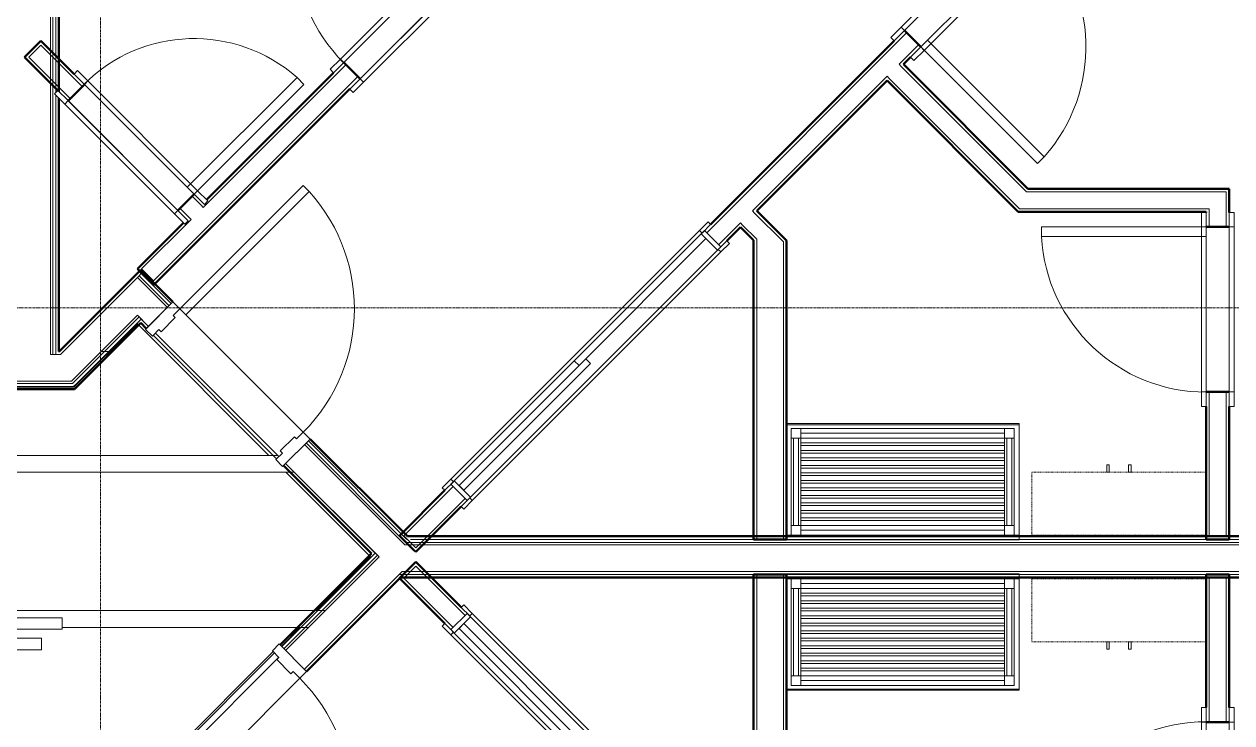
# Model space of a CAD drawing. Header units: inches. Extents: x -4235 to -464, y 9767 to 12359.
# Drawn here: x -2516 to -2267, y 10381.6 to 10525.7 of the extents above; entities that cross this region are included whole.
import ezdxf

# ---------------------------------------------------------------- set-up
doc = ezdxf.new("R2010")
doc.units = ezdxf.units.IN
doc.header["$MEASUREMENT"] = 0
doc.linetypes.add('Dash', pattern=[0.25, 0.125, -0.125])
doc.linetypes.add('Grid Line 1_2_', pattern=[0.875, 0.5, -0.125, 0.125, -0.125])
for name, color, linetype, lineweight in [('0-1', 7, 'Continuous', 5), ('0-2', 10, 'Continuous', 9), ('A-DOOR-1', 10, 'Continuous', 9), ('A-DOOR-2', 50, 'Continuous', 20), ('A-DOOR-FRAM-1', 10, 'Continuous', 9), ('A-DOOR-FRAM-2', 50, 'Continuous', 20), ('A-FLOR-3', 192, 'Continuous', 9), ('A-WALL-1', 7, 'Continuous', 50), ('A-WALL-2', 250, 'Continuous', 13), ('A-WALL-3', 10, 'Continuous', 9), ('A-WALL-4', 254, 'Continuous', 9), ('A-WALL-5', 113, 'Continuous', 9), ('I-WALL-1', 7, 'Continuous', 50), ('I-WALL-2', 10, 'Continuous', 9), ('I-WALL-3', 254, 'Continuous', 9), ('P-PIPE-1', 10, 'Continuous', 9), ('Q-CASE-1', 254, 'Continuous', 9), ('Q-CASE-2', 10, 'Continuous', 9), ('Q-CASE-3', 254, 'Dash', 9), ('Q-CASE-4', 10, 'Dash', 9), ('S-BEAM', 12, 'Continuous', 9), ('S-GRID-1', 1, 'Grid Line 1_2_', 9)]:
    doc.layers.add(name, color=color, linetype=linetype, lineweight=lineweight)

# ---------------------------------------------------------------- blocks, each defined once
blk = doc.blocks.new('SWING - SINGLE - FLUSH - 2-10 x 6-8 - PRIVACY-3199407-BACKGROUND - RCP - 2ND FLOOR')
at = {"layer": 'A-DOOR-1'}
blk.add_arc((17, 2.37), 34.07, 93.3657, 180, dxfattribs=at)
at = {"layer": 'A-DOOR-2'}
for p, q in [((15, 2.37), (15, 36.38)), ((17, 36.38), (15, 36.38)), ((17, 2.37), (17, 36.38)), ((17, 2.37), (15, 2.37))]:
    blk.add_line(p, q, dxfattribs=at)
at = {"layer": 'A-DOOR-FRAM-1'}
for p, q in [((-17, 3.37), (-20, 3.37)), ((-20, 2.37), (-20, 3.37)), ((17, 3.37), (-17, 3.37)), ((-17, 2.37), (-17, 3.37)), ((20, 3.37), (17, 3.37)), ((17, 2.37), (17, 3.37)), ((20, 2.37), (20, 3.37)), ((-20, 2.37), (-17, 2.37)), ((-17, 2.37), (17, 2.37)), ((17, 2.37), (20, 2.37)), ((-17, -2.38), (-20, -2.38)), ((-20, -2.38), (-20, -3.38)), ((17, -2.38), (-17, -2.38)), ((-17, -2.38), (-17, -3.38)), ((20, -2.38), (17, -2.38)), ((17, -2.38), (17, -3.38)), ((20, -2.38), (20, -3.38)), ((-20, -3.38), (-17, -3.38)), ((-17, -3.38), (17, -3.38)), ((17, -3.38), (20, -3.38))]:
    blk.add_line(p, q, dxfattribs=at)
blk = doc.blocks.new('SWING - SINGLE - FLUSH - 2-8 x 6-8 - PASSAGE-3199406-BACKGROUND - RCP - 2ND FLOOR')
at = {"layer": 'A-DOOR-1'}
blk.add_arc((16, 2.37), 32.07, 93.5759, 180, dxfattribs=at)
at = {"layer": 'A-DOOR-2'}
for p, q in [((14, 2.37), (14, 34.38)), ((16, 34.38), (14, 34.38)), ((16, 2.37), (16, 34.38)), ((16, 2.37), (14, 2.37))]:
    blk.add_line(p, q, dxfattribs=at)
at = {"layer": 'A-DOOR-FRAM-1'}
for p, q in [((-16, 3.37), (-19, 3.37)), ((-19, 2.37), (-19, 3.37)), ((16, 3.37), (-16, 3.37)), ((-16, 2.37), (-16, 3.37)), ((19, 3.37), (16, 3.37)), ((16, 2.37), (16, 3.37)), ((19, 2.37), (19, 3.37)), ((-19, 2.37), (-16, 2.37)), ((-16, 2.37), (16, 2.37)), ((16, 2.37), (19, 2.37)), ((-16, -2.38), (-19, -2.38)), ((-19, -2.38), (-19, -3.38)), ((16, -2.38), (-16, -2.38)), ((-16, -2.38), (-16, -3.38)), ((19, -2.38), (16, -2.38)), ((16, -2.38), (16, -3.38)), ((19, -2.38), (19, -3.38)), ((-19, -3.38), (-16, -3.38)), ((-16, -3.38), (16, -3.38)), ((16, -3.38), (19, -3.38))]:
    blk.add_line(p, q, dxfattribs=at)
blk = doc.blocks.new('SLIDING - FLUSH - 6-0 x 6-8-3203588-BACKGROUND - RCP - 2ND FLOOR')
at = {"layer": 'A-DOOR-1'}
for p, q in [((-38.75, 2.5), (-38.75, 3.25)), ((-36.25, 3.25), (-38.75, 3.25)), ((-38.75, 2.5), (-36.25, 2.5)), ((36.25, 3.25), (-36.25, 3.25)), ((-36.25, 3.25), (-36.25, 2.5)), ((36.25, 2.5), (36.25, 3.25)), ((36.25, 3.25), (38.75, 3.25)), ((38.75, 2.5), (36.25, 2.5)), ((38.75, 3.25), (38.75, 2.5)), ((36, 0.5), (-1, 0.5)), ((-1, 0.5), (-1, -0.875)), ((36, 0.5), (36, -0.875)), ((-38.75, -3), (-38.75, -2.25)), ((-36.25, -2.25), (-38.75, -2.25)), ((-36.25, -2.25), (-36.25, -3)), ((1, -0.875), (-36, -0.875)), ((-36, -0.875), (-36, -2.25)), ((-36, -2.25), (1, -2.25)), ((-1, -0.875), (36, -0.875)), ((1, -0.875), (1, -2.25)), ((36.25, -2.25), (38.75, -2.25)), ((36.25, -3), (36.25, -2.25)), ((38.75, -2.25), (38.75, -3)), ((-38.75, -3), (-36.25, -3)), ((-36.25, -3), (36.25, -3)), ((38.75, -3), (36.25, -3))]:
    blk.add_line(p, q, dxfattribs=at)
at = {"layer": 'A-DOOR-FRAM-1'}
for p, q in [((-37, -2.25), (-37, 2.5)), ((-36, 2.5), (-37, 2.5)), ((36, 2.5), (-36, 2.5)), ((-36, 2.5), (-36, -2.25)), ((36, -2.25), (36, 2.5)), ((36, 2.5), (37, 2.5)), ((37, 2.5), (37, -2.25)), ((-37, -2.25), (-36, -2.25)), ((1, -2.25), (36, -2.25)), ((37, -2.25), (36, -2.25))]:
    blk.add_line(p, q, dxfattribs=at)
blk = doc.blocks.new('Bath Vanity - Bath Vanity 48_-2551079-BACKGROUND - RCP - 2ND FLOOR')
at = {"layer": 'Q-CASE-1'}
for p, q in [((-23.26, -0.75), (-23.26, 0)), ((-23.26, 0), (24.74, 0)), ((24.74, 0), (24.74, -0.13)), ((24.74, -0.75), (24.74, -24))]:
    blk.add_line(p, q, dxfattribs=at)
at = {"layer": 'Q-CASE-2'}
for p, q in [((-23.26, -24), (-23.26, -0.75)), ((-22.26, -3), (-22.26, -1)), ((-22.26, -1), (-20.26, -1)), ((21.74, -1), (-20.26, -1)), ((-20.26, -1), (-20.26, -3)), ((21.74, -2), (-20.26, -2)), ((21.74, -3), (21.74, -1)), ((21.74, -1), (23.74, -1)), ((23.74, -1), (23.74, -3)), ((24.74, -0.13), (24.74, -0.75)), ((-22.26, -3), (-22.26, -21)), ((-20.26, -3), (-22.26, -3)), ((-21.76, -3), (-21.76, -21)), ((-20.76, -3), (-20.76, -21)), ((21.74, -3), (-20.26, -3)), ((-20.26, -3), (-20.26, -21)), ((-20.26, -4), (21.74, -4)), ((21.74, -4.55), (-20.26, -4.55)), ((21.74, -3), (21.74, -21)), ((23.74, -3), (21.74, -3)), ((22.24, -3), (22.24, -21)), ((23.24, -3), (23.24, -21)), ((23.74, -3), (23.74, -21)), ((-20.26, -5.55), (21.74, -5.55)), ((21.74, -6.09), (-20.26, -6.09)), ((-20.26, -7.09), (21.74, -7.09)), ((21.74, -7.64), (-20.26, -7.64)), ((-20.26, -8.64), (21.74, -8.64)), ((21.74, -9.18), (-20.26, -9.18)), ((-20.26, -10.18), (21.74, -10.18)), ((21.74, -10.73), (-20.26, -10.73)), ((-20.26, -11.73), (21.74, -11.73)), ((21.74, -12.27), (-20.26, -12.27)), ((-20.26, -13.27), (21.74, -13.27)), ((21.74, -13.82), (-20.26, -13.82)), ((-20.26, -14.82), (21.74, -14.82)), ((21.74, -15.36), (-20.26, -15.36)), ((-20.26, -16.36), (21.74, -16.36)), ((21.74, -16.91), (-20.26, -16.91)), ((-20.26, -17.91), (21.74, -17.91)), ((21.74, -18.45), (-20.26, -18.45)), ((-20.26, -19.45), (21.74, -19.45)), ((-22.26, -23), (-22.26, -21)), ((-22.26, -21), (-20.26, -21)), ((21.74, -20), (-20.26, -20)), ((-20.26, -21), (21.74, -21)), ((-20.26, -21), (-20.26, -23)), ((21.74, -22), (-20.26, -22)), ((21.74, -23), (21.74, -21)), ((21.74, -21), (23.74, -21)), ((23.74, -21), (23.74, -23)), ((24.74, -24), (-23.26, -24)), ((-20.26, -23), (-22.26, -23)), ((21.74, -23), (-20.26, -23)), ((23.74, -23), (21.74, -23))]:
    blk.add_line(p, q, dxfattribs=at)
blk = doc.blocks.new('SWING - SINGLE - FLUSH - 2-10 x 6-8 - PRIVACY-3199405-BACKGROUND - RCP - 2ND FLOOR')
at = {"layer": 'A-DOOR-1'}
blk.add_arc((17, -2.37), 34.07, 180, 266.6343, dxfattribs=at)
at = {"layer": 'A-DOOR-2'}
for p, q in [((15, -2.37), (15, -36.38)), ((17, -2.37), (15, -2.37)), ((17, -2.37), (17, -36.38)), ((17, -36.38), (15, -36.38))]:
    blk.add_line(p, q, dxfattribs=at)
at = {"layer": 'A-DOOR-FRAM-1'}
for p, q in [((-17, 3.38), (-20, 3.38)), ((-20, 3.38), (-20, 2.38)), ((17, 3.38), (-17, 3.38)), ((-17, 3.38), (-17, 2.38)), ((20, 3.38), (17, 3.38)), ((17, 3.38), (17, 2.38)), ((20, 3.38), (20, 2.38)), ((-20, 2.38), (-17, 2.38)), ((-17, 2.38), (17, 2.38)), ((17, 2.38), (20, 2.38)), ((-17, -2.37), (-20, -2.37)), ((-20, -3.37), (-20, -2.37)), ((17, -2.37), (-17, -2.37)), ((-17, -3.37), (-17, -2.37)), ((20, -2.37), (17, -2.37)), ((17, -3.37), (17, -2.37)), ((20, -3.37), (20, -2.37)), ((-20, -3.37), (-17, -3.37)), ((-17, -3.37), (17, -3.37)), ((17, -3.37), (20, -3.37))]:
    blk.add_line(p, q, dxfattribs=at)
blk = doc.blocks.new('SLIDING - FLUSH - 6-0 x 6-8-3203587-BACKGROUND - RCP - 2ND FLOOR')
at = {"layer": 'A-DOOR-1'}
for p, q in [((-38.75, 2.25), (-38.75, 3)), ((-36.25, 3), (-38.75, 3)), ((36.25, 3), (-36.25, 3)), ((-36.25, 3), (-36.25, 2.25)), ((36.25, 2.25), (36.25, 3)), ((36.25, 3), (38.75, 3)), ((38.75, 3), (38.75, 2.25)), ((-38.75, 2.25), (-36.25, 2.25)), ((1, 2.25), (-36, 2.25)), ((-36, 2.25), (-36, 0.875)), ((-36, 0.875), (1, 0.875)), ((36, 0.875), (-1, 0.875)), ((-1, 0.875), (-1, -0.5)), ((1, 2.25), (1, 0.875)), ((36, 0.875), (36, -0.5)), ((38.75, 2.25), (36.25, 2.25)), ((-1, -0.5), (36, -0.5)), ((-38.75, -3.25), (-38.75, -2.5)), ((-36.25, -2.5), (-38.75, -2.5)), ((-38.75, -3.25), (-36.25, -3.25)), ((-36.25, -2.5), (-36.25, -3.25)), ((-36.25, -3.25), (36.25, -3.25)), ((36.25, -2.5), (38.75, -2.5)), ((36.25, -3.25), (36.25, -2.5)), ((38.75, -3.25), (36.25, -3.25)), ((38.75, -2.5), (38.75, -3.25))]:
    blk.add_line(p, q, dxfattribs=at)
at = {"layer": 'A-DOOR-FRAM-1'}
for p, q in [((-36, 2.25), (-37, 2.25)), ((-37, -2.5), (-37, 2.25)), ((-36, 2.25), (-36, -2.5)), ((36, 2.25), (1, 2.25)), ((36, -2.5), (36, 2.25)), ((36, 2.25), (37, 2.25)), ((37, 2.25), (37, -2.5)), ((-37, -2.5), (-36, -2.5)), ((-36, -2.5), (36, -2.5)), ((37, -2.5), (36, -2.5))]:
    blk.add_line(p, q, dxfattribs=at)
blk = doc.blocks.new('Bath Vanity - Bath Vanity 48_-3150017-BACKGROUND - RCP - 2ND FLOOR')
at = {"layer": 'Q-CASE-1'}
for p, q in [((24.74, 24), (24.74, 0.75)), ((-23.26, 0), (-23.26, 0.75)), ((24.74, 0.13), (24.74, 0)), ((24.74, 0), (-23.26, 0))]:
    blk.add_line(p, q, dxfattribs=at)
at = {"layer": 'Q-CASE-2'}
for p, q in [((-23.26, 0.75), (-23.26, 24)), ((-23.26, 24), (24.74, 24)), ((-22.26, 21), (-22.26, 23)), ((-22.26, 23), (-20.26, 23)), ((-20.26, 23), (21.74, 23)), ((-20.26, 23), (-20.26, 21)), ((21.74, 21), (21.74, 23)), ((21.74, 23), (23.74, 23)), ((23.74, 23), (23.74, 21)), ((-22.26, 21), (-22.26, 3)), ((-20.26, 21), (-22.26, 21)), ((-21.76, 21), (-21.76, 3)), ((-20.76, 21), (-20.76, 3)), ((-20.26, 22), (21.74, 22)), ((21.74, 21), (-20.26, 21)), ((-20.26, 21), (-20.26, 3)), ((-20.26, 20), (21.74, 20)), ((21.74, 21), (21.74, 3)), ((23.74, 21), (21.74, 21)), ((22.24, 21), (22.24, 3)), ((23.24, 21), (23.24, 3)), ((23.74, 21), (23.74, 3)), ((21.74, 19.45), (-20.26, 19.45)), ((-20.26, 18.45), (21.74, 18.45)), ((21.74, 17.91), (-20.26, 17.91)), ((-20.26, 16.91), (21.74, 16.91)), ((21.74, 16.36), (-20.26, 16.36)), ((-20.26, 15.36), (21.74, 15.36)), ((21.74, 14.82), (-20.26, 14.82)), ((-20.26, 13.82), (21.74, 13.82)), ((21.74, 13.27), (-20.26, 13.27)), ((-20.26, 12.27), (21.74, 12.27)), ((21.74, 11.73), (-20.26, 11.73)), ((-20.26, 10.73), (21.74, 10.73)), ((21.74, 10.18), (-20.26, 10.18)), ((-20.26, 9.18), (21.74, 9.18)), ((21.74, 8.64), (-20.26, 8.64)), ((-20.26, 7.64), (21.74, 7.64)), ((21.74, 7.09), (-20.26, 7.09)), ((-20.26, 6.09), (21.74, 6.09)), ((21.74, 5.55), (-20.26, 5.55)), ((-22.26, 1), (-22.26, 3)), ((-22.26, 3), (-20.26, 3)), ((-20.26, 4.55), (21.74, 4.55)), ((21.74, 4), (-20.26, 4)), ((-20.26, 3), (21.74, 3)), ((-20.26, 3), (-20.26, 1)), ((21.74, 1), (21.74, 3)), ((21.74, 3), (23.74, 3)), ((23.74, 3), (23.74, 1)), ((-20.26, 1), (-22.26, 1)), ((-20.26, 2), (21.74, 2)), ((-20.26, 1), (21.74, 1)), ((23.74, 1), (21.74, 1)), ((24.74, 0.75), (24.74, 0.13))]:
    blk.add_line(p, q, dxfattribs=at)
blk = doc.blocks.new('300 Series Wall Hung Cabinet_326 - 36_-2909953-BACKGROUND - RCP - 2ND FLOOR')
at = {"layer": 'Q-CASE-2'}
for p, q in [((-2.01, 14.69), (-2.5, 14.69)), ((-2.5, 14.69), (-2.5, 13.19)), ((-2.5, 13.19), (-2.01, 13.19)), ((-2.01, 13.19), (-2.01, 14.69)), ((2.49, 14.69), (2, 14.69)), ((2, 14.69), (2, 13.19)), ((2, 13.19), (2.49, 13.19)), ((2.49, 13.19), (2.49, 14.69))]:
    blk.add_line(p, q, dxfattribs=at)
at = {"layer": 'Q-CASE-3'}
blk.add_line((18, 13.19), (18, 0.19), dxfattribs=at)
at = {"layer": 'Q-CASE-4'}
for p, q in [((-18, 0.19), (-18, 13.19)), ((-18, 13.19), (18, 13.19)), ((18, 0.19), (-18, 0.19))]:
    blk.add_line(p, q, dxfattribs=at)
blk = doc.blocks.new('300 Series Wall Hung Cabinet_326 - 36_-2909952-BACKGROUND - RCP - 2ND FLOOR')
at = {"layer": 'Q-CASE-2'}
for p, q in [((-2.01, -13.19), (-2.5, -13.19)), ((-2.5, -13.19), (-2.5, -14.69)), ((-2.5, -14.69), (-2.01, -14.69)), ((-2.01, -14.69), (-2.01, -13.19)), ((2.49, -13.19), (2, -13.19)), ((2, -13.19), (2, -14.69)), ((2, -14.69), (2.49, -14.69)), ((2.49, -14.69), (2.49, -13.19))]:
    blk.add_line(p, q, dxfattribs=at)
at = {"layer": 'Q-CASE-3'}
blk.add_line((18, -13.19), (18, -0.19), dxfattribs=at)
at = {"layer": 'Q-CASE-4'}
for p, q in [((18, -0.19), (-18, -0.19)), ((-18, -0.19), (-18, -13.19)), ((-18, -13.19), (18, -13.19))]:
    blk.add_line(p, q, dxfattribs=at)
blk = doc.blocks.new('CTR - 1st Phase - Unit Layouts_rvt-1-BACKGROUND - RCP - 2ND FLOOR')
at = {"layer": 'A-WALL-1'}
for p, q in [((-2334.48, 10524.32), (-2331.12, 10520.96)), ((-2515.51, 10519.31), (-2513.03, 10521.78)), ((-2513.03, 10521.78), (-2512.59, 10522.22)), ((-2512.59, 10522.22), (-2505.73, 10515.36)), ((-2374.47, 10484.34), (-2336.6, 10522.2)), ((-2515.95, 10518.86), (-2515.51, 10519.31)), ((-2509.09, 10512), (-2515.95, 10518.86)), ((-2333.25, 10518.84), (-2334.71, 10517.38)), ((-2450.11, 10517.77), (-2446.75, 10514.41)), ((-2334.71, 10517.38), (-2309.05, 10491.71)), ((-2503.61, 10513.24), (-2506.97, 10509.88)), ((-2478.42, 10489.46), (-2452.23, 10515.65)), ((-2338.07, 10514.02), (-2364.94, 10487.15)), ((-2311.02, 10486.96), (-2338.07, 10514.02)), ((-2448.87, 10512.29), (-2489.33, 10471.83)), ((-2309.05, 10491.71), (-2267.5, 10491.71)), ((-2267.5, 10491.71), (-2267.5, 10491.09)), ((-2267.5, 10491.09), (-2267.5, 10486.96)), ((-2484.34, 10487.25), (-2480.98, 10490.61)), ((-2364.94, 10487.15), (-2358.84, 10481.04)), ((-2310.13, 10486.96), (-2311.02, 10486.96)), ((-2304.3, 10486.96), (-2310.13, 10486.96)), ((-2272.25, 10486.96), (-2304.3, 10486.96)), ((-2272.25, 10486.84), (-2272.25, 10486.96)), ((-2267.5, 10486.96), (-2267.5, 10486.84)), ((-2492.69, 10475.19), (-2483.19, 10484.69)), ((-2368.3, 10483.79), (-2371.11, 10480.98)), ((-2365.59, 10481.08), (-2368.3, 10483.79)), ((-2267.5, 10483.84), (-2272.25, 10483.84)), ((-2365.59, 10419.41), (-2365.59, 10481.08)), ((-2358.84, 10481.04), (-2358.84, 10480.16)), ((-2358.84, 10480.16), (-2358.84, 10474.33)), ((-2492.25, 10474.74), (-2492.69, 10475.19)), ((-2489.77, 10472.27), (-2492.25, 10474.74)), ((-2358.84, 10474.33), (-2358.84, 10419.41)), ((-2489.33, 10471.83), (-2489.77, 10472.27)), ((-2272.25, 10449.84), (-2267.5, 10449.84)), ((-2272.25, 10419.41), (-2272.25, 10446.84)), ((-2267.5, 10446.84), (-2267.5, 10419.41)), ((-2438.64, 10420.17), (-2429.27, 10429.54)), ((-2425.91, 10426.18), (-2435.28, 10416.81)), ((-2438.19, 10419.73), (-2438.64, 10420.17)), ((-2435.72, 10417.25), (-2438.19, 10419.73)), ((-2358.84, 10419.41), (-2365.59, 10419.41)), ((-2271.62, 10419.41), (-2272.25, 10419.41)), ((-2268.12, 10419.41), (-2271.62, 10419.41)), ((-2267.5, 10419.41), (-2268.12, 10419.41)), ((-2435.28, 10416.81), (-2435.72, 10417.25)), ((-2438.19, 10411.85), (-2435.72, 10414.33)), ((-2435.72, 10414.33), (-2435.28, 10414.77)), ((-2435.28, 10414.77), (-2425.91, 10405.4)), ((-2438.64, 10411.41), (-2438.19, 10411.85)), ((-2429.27, 10402.04), (-2438.64, 10411.41)), ((-2365.59, 10350.5), (-2365.59, 10412.16)), ((-2365.59, 10412.16), (-2358.84, 10412.16)), ((-2358.84, 10412.16), (-2358.84, 10357.25)), ((-2272.25, 10384.74), (-2272.25, 10412.16)), ((-2272.25, 10412.16), (-2271.62, 10412.16)), ((-2271.62, 10412.16), (-2268.12, 10412.16)), ((-2268.12, 10412.16), (-2267.5, 10412.16)), ((-2267.5, 10412.16), (-2267.5, 10384.74)), ((-2267.5, 10381.74), (-2272.25, 10381.74))]:
    blk.add_line(p, q, dxfattribs=at)
at = {"layer": 'A-WALL-2'}
for p, q in [((-2375.26, 10482.66), (-2334.04, 10523.88)), ((-2515.07, 10518.86), (-2512.59, 10521.34)), ((-2512.59, 10521.34), (-2504.05, 10512.8)), ((-2335.6, 10517.38), (-2331.57, 10521.41)), ((-2515.07, 10518.86), (-2506.52, 10510.32)), ((-2449.66, 10517.33), (-2479.12, 10487.87)), ((-2335.15, 10516.93), (-2335.6, 10517.38)), ((-2335.15, 10516.93), (-2309.31, 10491.09)), ((-2447.19, 10514.85), (-2489.33, 10472.71)), ((-2365.83, 10487.15), (-2338.07, 10514.9)), ((-2337.63, 10514.46), (-2338.07, 10514.9)), ((-2337.63, 10514.46), (-2310.76, 10487.59)), ((-2309.31, 10491.09), (-2308.42, 10491.09)), ((-2308.42, 10491.09), (-2268.12, 10491.09)), ((-2268.12, 10487.59), (-2268.12, 10491.09)), ((-2481.42, 10490.17), (-2479.56, 10488.31)), ((-2483.9, 10487.69), (-2482.04, 10485.84)), ((-2482.04, 10485.84), (-2481.6, 10485.4)), ((-2479.56, 10488.31), (-2479.12, 10487.87)), ((-2365.38, 10486.7), (-2365.83, 10487.15)), ((-2359.46, 10480.79), (-2365.38, 10486.7)), ((-2310.76, 10487.59), (-2305.81, 10487.59)), ((-2305.81, 10487.59), (-2304.92, 10487.59)), ((-2304.92, 10487.59), (-2271.62, 10487.59)), ((-2271.62, 10486.96), (-2271.62, 10487.59)), ((-2271.62, 10483.84), (-2271.62, 10486.96)), ((-2268.12, 10486.96), (-2268.12, 10487.59)), ((-2268.12, 10483.84), (-2268.12, 10486.96)), ((-2481.6, 10485.4), (-2491.81, 10475.19)), ((-2372.79, 10480.19), (-2368.3, 10484.67)), ((-2367.86, 10484.23), (-2368.3, 10484.67)), ((-2364.96, 10481.34), (-2367.86, 10484.23)), ((-2364.96, 10480.45), (-2364.96, 10481.34)), ((-2364.96, 10419.41), (-2364.96, 10480.45)), ((-2359.46, 10475.84), (-2359.46, 10480.79)), ((-2489.33, 10472.71), (-2491.81, 10475.19)), ((-2359.46, 10474.95), (-2359.46, 10475.84)), ((-2359.46, 10419.41), (-2359.46, 10474.95)), ((-2271.62, 10420.04), (-2271.62, 10449.84)), ((-2268.12, 10420.04), (-2268.12, 10449.84)), ((-2437.75, 10420.17), (-2427.59, 10430.33)), ((-2435.28, 10417.7), (-2425.11, 10427.86)), ((-2435.28, 10417.7), (-2437.75, 10420.17)), ((-2268.12, 10420.04), (-2271.62, 10420.04)), ((-2437.75, 10411.41), (-2435.28, 10413.88)), ((-2435.28, 10413.88), (-2425.11, 10403.72)), ((-2437.75, 10411.41), (-2427.59, 10401.24)), ((-2364.96, 10412.16), (-2364.96, 10351.13)), ((-2359.46, 10412.16), (-2359.46, 10356.63)), ((-2271.62, 10411.54), (-2268.12, 10411.54)), ((-2271.62, 10411.54), (-2271.62, 10381.74)), ((-2268.12, 10411.54), (-2268.12, 10381.74))]:
    blk.add_line(p, q, dxfattribs=at)
at = {"layer": 'A-WALL-3'}
for p, q in [((-2310.44, 10548.36), (-2334.48, 10524.32)), ((-2331.12, 10520.96), (-2307.08, 10545.01)), ((-2426.07, 10541.81), (-2450.11, 10517.77)), ((-2446.75, 10514.41), (-2422.71, 10538.45)), ((-2480.98, 10490.61), (-2503.61, 10513.24)), ((-2506.97, 10509.88), (-2484.34, 10487.25)), ((-2272.25, 10483.84), (-2272.25, 10449.84)), ((-2267.5, 10449.84), (-2267.5, 10483.84)), ((-2375.7, 10483.1), (-2372.34, 10479.74)), ((-2428.03, 10430.78), (-2424.67, 10427.42)), ((-2424.67, 10404.16), (-2428.03, 10400.8)), ((-2272.25, 10381.74), (-2272.25, 10347.74)), ((-2267.5, 10347.74), (-2267.5, 10381.74))]:
    blk.add_line(p, q, dxfattribs=at)
at = {"layer": 'A-WALL-4'}
for p, q in [((-2334.48, 10524.32), (-2331.12, 10520.96)), ((-2446.75, 10514.41), (-2450.11, 10517.77)), ((-2506.97, 10509.88), (-2503.61, 10513.24)), ((-2484.34, 10487.25), (-2480.98, 10490.61)), ((-2272.25, 10483.84), (-2267.5, 10483.84)), ((-2267.5, 10449.84), (-2272.25, 10449.84)), ((-2272.25, 10381.74), (-2267.5, 10381.74))]:
    blk.add_line(p, q, dxfattribs=at)
at = {"layer": 'A-WALL-5'}
for p, q in [((-2358.84, 10420.29), (-2358.84, 10443.04)), ((-2358.84, 10443.04), (-2310.84, 10443.04)), ((-2310.84, 10443.04), (-2310.84, 10420.29)), ((-2357.84, 10420.29), (-2358.84, 10420.29)), ((-2310.84, 10420.29), (-2311.84, 10420.29)), ((-2358.84, 10411.29), (-2357.84, 10411.29)), ((-2358.84, 10388.54), (-2358.84, 10411.29)), ((-2311.84, 10411.29), (-2310.84, 10411.29)), ((-2310.84, 10411.29), (-2310.84, 10388.54)), ((-2310.84, 10388.54), (-2358.84, 10388.54))]:
    blk.add_line(p, q, dxfattribs=at)
at = {"layer": '0-2'}
for name, p, rotation in [('SWING - SINGLE - FLUSH - 2-10 x 6-8 - PRIVACY-3199407-BACKGROUND - RCP - 2ND FLOOR', (-2436.41, 10528.11), 44.99999999996775), ('SWING - SINGLE - FLUSH - 2-10 x 6-8 - PRIVACY-3199407-BACKGROUND - RCP - 2ND FLOOR', (-2320.78, 10534.66), 225.0000000001308), ('SWING - SINGLE - FLUSH - 2-8 x 6-8 - PASSAGE-3199406-BACKGROUND - RCP - 2ND FLOOR', (-2493.97, 10500.25), 314.9999999999997), ('SWING - SINGLE - FLUSH - 2-10 x 6-8 - PRIVACY-3199407-BACKGROUND - RCP - 2ND FLOOR', (-2269.87, 10466.84), 90.00000000011305), ('SLIDING - FLUSH - 6-0 x 6-8-3203588-BACKGROUND - RCP - 2ND FLOOR', (-2400.28, 10455.35), 225.0000000001308), ('Bath Vanity - Bath Vanity 48_-2551079-BACKGROUND - RCP - 2ND FLOOR', (-2334.1, 10419.29), 180), ('Bath Vanity - Bath Vanity 48_-3150017-BACKGROUND - RCP - 2ND FLOOR', (-2334.1, 10412.29), 180), ('SLIDING - FLUSH - 6-0 x 6-8-3203587-BACKGROUND - RCP - 2ND FLOOR', (-2400.28, 10376.23), 134.9999999998691), ('SWING - SINGLE - FLUSH - 2-10 x 6-8 - PRIVACY-3199405-BACKGROUND - RCP - 2ND FLOOR', (-2269.87, 10364.74), 269.9999999998544)]:
    blk.add_blockref(name, p, dxfattribs=dict(at, rotation=rotation))
for name, p in [('300 Series Wall Hung Cabinet_326 - 36_-2909953-BACKGROUND - RCP - 2ND FLOOR', (-2290.25, 10420.1)), ('300 Series Wall Hung Cabinet_326 - 36_-2909952-BACKGROUND - RCP - 2ND FLOOR', (-2290.25, 10411.48))]:
    blk.add_blockref(name, p, dxfattribs=at)
blk = doc.blocks.new('HOLLOW METAL - UNIT DOOR-2191977-BACKGROUND - RCP - 2ND FLOOR')
at = {"layer": 'A-DOOR-1'}
blk.add_arc((18, -4.125), 36, 180, 270, dxfattribs=at)
at = {"layer": 'A-DOOR-2'}
for p, q in [((16.25, -4.125), (18, -4.125)), ((16.25, -40.125), (16.25, -4.125)), ((18, -4.125), (18, -40.125)), ((18, -40.125), (16.25, -40.125))]:
    blk.add_line(p, q, dxfattribs=at)
at = {"layer": 'A-DOOR-FRAM-2'}
for p, q in [((-20, 3.875), (-18, 3.875)), ((-20, -4.125), (-20, 3.875)), ((-18, 3.875), (-18, 1.9375)), ((18, 3.875), (20, 3.875)), ((18, 1.9375), (18, 3.875)), ((20, 3.875), (20, -4.125)), ((-18, 1.9375), (-17.375, 1.9375)), ((-17.375, 1.9375), (-17.375, -2.1875)), ((17.375, 1.9375), (18, 1.9375)), ((17.375, -2.1875), (17.375, 1.9375)), ((-18, -2.1875), (-18, -4.125)), ((-17.375, -2.1875), (-18, -2.1875)), ((18, -2.1875), (17.375, -2.1875)), ((18, -4.125), (18, -2.1875)), ((-18, -4.125), (-20, -4.125)), ((20, -4.125), (18, -4.125))]:
    blk.add_line(p, q, dxfattribs=at)
blk = doc.blocks.new('HOLLOW METAL - UNIT DOOR-2191978-BACKGROUND - RCP - 2ND FLOOR')
at = {"layer": 'A-DOOR-1'}
blk.add_arc((18, 4.125), 36, 90, 180, dxfattribs=at)
at = {"layer": 'A-DOOR-2'}
for p, q in [((18, 40.125), (16.25, 40.125)), ((16.25, 40.125), (16.25, 4.125)), ((18, 4.125), (18, 40.125)), ((16.25, 4.125), (18, 4.125))]:
    blk.add_line(p, q, dxfattribs=at)
at = {"layer": 'A-DOOR-FRAM-2'}
for p, q in [((-18, 4.125), (-20, 4.125)), ((-20, 4.125), (-20, -3.875)), ((-18, 2.1875), (-18, 4.125)), ((18, 4.125), (18, 2.1875)), ((20, 4.125), (18, 4.125)), ((20, -3.875), (20, 4.125)), ((-17.375, 2.1875), (-18, 2.1875)), ((-17.375, -1.9375), (-17.375, 2.1875)), ((18, 2.1875), (17.375, 2.1875)), ((17.375, 2.1875), (17.375, -1.9375)), ((-18, -3.875), (-18, -1.9375)), ((-18, -1.9375), (-17.375, -1.9375)), ((17.375, -1.9375), (18, -1.9375)), ((18, -1.9375), (18, -3.875)), ((-20, -3.875), (-18, -3.875)), ((18, -3.875), (20, -3.875))]:
    blk.add_line(p, q, dxfattribs=at)
blk = doc.blocks.new('CTR - 1st Phase - Common Walls_rvt-1-BACKGROUND - RCP - 2ND FLOOR')
at = {"layer": 'A-WALL-2'}
for p, q in [((-2510.62, 10458.16), (-2510.62, 10843.14)), ((-2510.12, 10458.16), (-2510.12, 10843.14)), ((-2509.5, 10511.59), (-2509.5, 10843.14)), ((-2509.5, 10458.16), (-2509.5, 10511)), ((-2492.69, 10473.42), (-2496.58, 10469.53)), ((-2492.34, 10473.77), (-2492.69, 10473.42)), ((-2492.69, 10473.42), (-2486.5, 10467.23)), ((-2491.9, 10474.21), (-2492.34, 10473.77)), ((-2492.34, 10473.77), (-2486.15, 10467.58)), ((-2491.9, 10474.21), (-2485.71, 10468.03)), ((-2497.02, 10469.09), (-2507.95, 10458.16)), ((-2496.58, 10469.53), (-2497.02, 10469.09)), ((-2493.13, 10465.2), (-2500.17, 10458.16)), ((-2492.78, 10464.84), (-2499.46, 10458.16)), ((-2492.34, 10464.4), (-2498.58, 10458.16)), ((-2492.69, 10465.64), (-2493.13, 10465.2)), ((-2492.34, 10465.29), (-2492.78, 10464.84)), ((-2492.69, 10465.64), (-2492.34, 10465.29)), ((-2492.34, 10465.29), (-2492.69, 10465.64)), ((-2492.34, 10465.29), (-2491.9, 10464.84)), ((-2491.9, 10464.84), (-2492.34, 10465.29)), ((-2491.9, 10464.84), (-2492.34, 10464.4)), ((-2491.9, 10464.84), (-2490.39, 10463.34)), ((-2510.62, 10457.54), (-2510.62, 10458.16)), ((-2510.62, 10457.54), (-2510.12, 10457.54)), ((-2510.62, 10457.54), (-2510.12, 10457.54)), ((-2510.12, 10457.54), (-2510.12, 10458.16)), ((-2510.12, 10457.54), (-2509.5, 10457.54)), ((-2510.12, 10457.54), (-2509.5, 10457.54)), ((-2509.5, 10457.54), (-2509.5, 10458.16)), ((-2509.5, 10457.54), (-2508.57, 10457.54)), ((-2508.57, 10457.54), (-2507.95, 10458.16)), ((-2506.29, 10452.04), (-2500.79, 10457.54)), ((-2505.59, 10452.04), (-2499.46, 10458.16)), ((-2505.2, 10451.54), (-2498.58, 10458.16)), ((-2500.79, 10457.54), (-2500.17, 10458.16)), ((-2643.35, 10452.04), (-2506.29, 10452.04)), ((-2643.35, 10451.54), (-2506.09, 10451.54)), ((-2506.09, 10451.54), (-2505.59, 10452.04)), ((-2505.83, 10450.91), (-2505.2, 10451.54)), ((-2643.35, 10450.91), (-2505.83, 10450.91)), ((-2458.22, 10438.95), (-2437.56, 10418.29)), ((-2457.87, 10439.3), (-2437.36, 10418.79)), ((-2457.42, 10439.74), (-2437.1, 10419.41)), ((-2462.11, 10435.06), (-2443.64, 10416.58)), ((-2437.36, 10418.79), (-2436.47, 10418.79)), ((-2436.47, 10418.79), (-2435.76, 10418.79)), ((-2436.39, 10419.41), (-2076.17, 10419.41)), ((-2435.76, 10418.79), (-2076.17, 10418.79)), ((-2444.08, 10416.14), (-2462.9, 10397.32)), ((-2444.08, 10416.14), (-2443.64, 10416.58)), ((-2443.64, 10416.58), (-2443.19, 10416.14)), ((-2443.19, 10416.14), (-2443.64, 10416.58)), ((-2443.64, 10415.7), (-2443.19, 10416.14)), ((-2443.19, 10416.14), (-2442.84, 10415.79)), ((-2442.84, 10415.79), (-2443.19, 10416.14)), ((-2437.56, 10418.29), (-2436.86, 10418.29)), ((-2436.86, 10418.29), (-2435.26, 10418.29)), ((-2435.26, 10418.29), (-2076.17, 10418.29)), ((-2443.64, 10415.7), (-2462.46, 10396.87)), ((-2443.28, 10415.35), (-2462.11, 10396.52)), ((-2443.28, 10415.35), (-2442.84, 10415.79)), ((-2439.39, 10411.46), (-2458.22, 10392.63)), ((-2439.39, 10411.46), (-2438.95, 10411.9)), ((-2438.95, 10411.9), (-2438.69, 10412.16)), ((-2438.06, 10412.79), (-2438.69, 10412.16)), ((-2438.69, 10412.16), (-2437.8, 10412.16)), ((-2438.06, 10412.79), (-2437.18, 10412.79)), ((-2437.8, 10412.16), (-2076.17, 10412.16)), ((-2437.18, 10412.79), (-2076.17, 10412.79))]:
    blk.add_line(p, q, dxfattribs=at)
at = {"layer": 'I-WALL-1'}
for p, q in [((-2508.87, 10566.57), (-2508.87, 10511.79)), ((-2508.87, 10510.37), (-2508.87, 10458.16)), ((-2497.46, 10469.53), (-2492.34, 10474.66)), ((-2492.34, 10474.66), (-2491.98, 10475.01)), ((-2491.98, 10475.01), (-2485.36, 10468.38)), ((-2508.83, 10458.16), (-2497.46, 10469.53)), ((-2491.98, 10464.05), (-2497.87, 10458.16)), ((-2490.84, 10462.9), (-2491.98, 10464.05)), ((-2508.87, 10458.16), (-2508.83, 10458.16)), ((-2497.87, 10458.16), (-2505.12, 10450.91)), ((-2505.62, 10450.41), (-2643.35, 10450.41)), ((-2505.12, 10450.91), (-2505.62, 10450.41)), ((-2457.07, 10440.1), (-2437.01, 10420.04)), ((-2444.43, 10416.5), (-2462.55, 10434.62)), ((-2437.01, 10420.04), (-2076.17, 10420.04)), ((-2463.26, 10397.67), (-2444.43, 10416.5)), ((-2438.43, 10411.54), (-2438.95, 10411.02)), ((-2076.17, 10411.54), (-2438.43, 10411.54)), ((-2438.95, 10411.02), (-2457.78, 10392.19))]:
    blk.add_line(p, q, dxfattribs=at)
at = {"layer": 'I-WALL-2'}
for p, q in [((-2485.36, 10468.38), (-2490.84, 10462.9)), ((-2458.49, 10441.51), (-2482.7, 10465.73)), ((-2489.42, 10461.49), (-2463.97, 10436.03)), ((-2500.17, 10458.16), (-2497.87, 10458.16)), ((-2500.17, 10458.16), (-2497.87, 10458.16)), ((-2457.07, 10440.1), (-2462.55, 10434.62)), ((-2464.67, 10396.26), (-2490.13, 10370.8)), ((-2463.26, 10397.67), (-2457.78, 10392.19)), ((-2483.41, 10366.56), (-2459.19, 10390.78))]:
    blk.add_line(p, q, dxfattribs=at)
at = {"layer": 'I-WALL-3'}
for p, q in [((-2491.98, 10464.05), (-2497.87, 10458.16)), ((-2490.84, 10462.9), (-2491.98, 10464.05)), ((-2463.97, 10436.03), (-2489.42, 10461.49)), ((-2505.62, 10450.41), (-2497.87, 10458.16)), ((-2505.62, 10450.41), (-2643.35, 10450.41)), ((-2444.43, 10416.5), (-2462.55, 10434.62)), ((-2463.26, 10397.67), (-2444.43, 10416.5)), ((-2490.13, 10370.8), (-2464.67, 10396.26))]:
    blk.add_line(p, q, dxfattribs=at)
at = {"layer": 'P-PIPE-1'}
for p, q in [((-2721.68, 10403.25), (-2508.23, 10403.25)), ((-2508.23, 10402.06), (-2508.23, 10403.25)), ((-2508.23, 10400.87), (-2508.23, 10402.06)), ((-2508.23, 10400.87), (-2721.68, 10400.87)), ((-2721.68, 10399.01), (-2512.47, 10399.01)), ((-2512.47, 10397.82), (-2512.47, 10399.01)), ((-2512.47, 10396.63), (-2721.68, 10396.63)), ((-2512.47, 10396.63), (-2512.47, 10397.82))]:
    blk.add_line(p, q, dxfattribs=at)
at = {"layer": '0-2'}
for name, p, rotation in [('HOLLOW METAL - UNIT DOOR-2191977-BACKGROUND - RCP - 2ND FLOOR', (-2474.13, 10451.32), 134.9999999999909), ('HOLLOW METAL - UNIT DOOR-2191978-BACKGROUND - RCP - 2ND FLOOR', (-2474.84, 10380.96), 224.9999999999973)]:
    blk.add_blockref(name, p, dxfattribs=dict(at, rotation=rotation))
blk = doc.blocks.new('Dimension Lumber - LVL - 3_5X5_5-2692982-BACKGROUND - RCP - 2ND FLOOR')
at = {"layer": 'S-BEAM'}
for p, q in [((-88.07, 1.75), (-85.78, 1.75)), ((-85.78, 1.75), (-37.23, 1.75)), ((-91.57, -1.75), (-89.28, -1.75)), ((-89.28, -1.75), (90.71, -1.75)), ((90.71, -1.75), (90.71, -0.25))]:
    blk.add_line(p, q, dxfattribs=at)
blk = doc.blocks.new('Dimension Lumber - LVL - 3_5X5_5-2692983-BACKGROUND - RCP - 2ND FLOOR')
at = {"layer": 'S-BEAM'}
for p, q in [((-88.8, 1.75), (-87.95, 1.75)), ((-87.95, 1.75), (87.05, 1.75)), ((87.05, -1.75), (87.05, 1.75)), ((-85.34, -1.75), (-84.45, -1.75)), ((-84.45, -1.75), (87.05, -1.75))]:
    blk.add_line(p, q, dxfattribs=at)

msp = doc.modelspace()

# ---------------------------------------------------------------- linework, layer by layer
at = {"layer": 'A-FLOR-3'}
for p, q in [((-2492.69, 10465.64), (-2506.29, 10452.04)), ((-2505.77, 10450.79), (-2492.69, 10463.87)), ((-2490.39, 10463.34), (-2492.69, 10465.64)), ((-2492.69, 10463.87), (-2465.56, 10436.74)), ((-2463.52, 10436.47), (-2488.98, 10461.93)), ((-2506.29, 10452.04), (-2643.97, 10452.04)), ((-2650.72, 10450.79), (-2505.77, 10450.79)), ((-2442.84, 10415.79), (-2462.11, 10435.06)), ((-2462.06, 10433.24), (-2444.61, 10415.79)), ((-2462.11, 10396.52), (-2442.84, 10415.79)), ((-2444.61, 10415.79), (-2455.66, 10404.74)), ((-2459.16, 10401.24), (-2462.99, 10397.4)), ((-2488.98, 10369.65), (-2463.52, 10395.11)), ((-2464.41, 10395.99), (-2487.66, 10372.74))]:
    msp.add_line(p, q, dxfattribs=at)
at = {"layer": 'S-GRID-1'}
for p, q in [((-2500.32, 9836.18), (-2500.32, 12309.48)), ((-464.45, 10467.19), (-4185.7, 10467.19))]:
    msp.add_line(p, q, dxfattribs=at)

# ---------------------------------------------------------------- block references
at = {"layer": '0-1'}
for name in ['CTR - 1st Phase - Unit Layouts_rvt-1-BACKGROUND - RCP - 2ND FLOOR', 'CTR - 1st Phase - Common Walls_rvt-1-BACKGROUND - RCP - 2ND FLOOR']:
    msp.add_blockref(name, (0, 0), dxfattribs=at)
at = {"layer": 'S-BEAM', "rotation": 180}
for name, p in [('Dimension Lumber - LVL - 3_5X5_5-2692983-BACKGROUND - RCP - 2ND FLOOR', (-2549.13, 10434.99)), ('Dimension Lumber - LVL - 3_5X5_5-2692982-BACKGROUND - RCP - 2ND FLOOR', (-2545.46, 10402.99))]:
    msp.add_blockref(name, p, dxfattribs=at)

doc.saveas('drawing.dxf')
